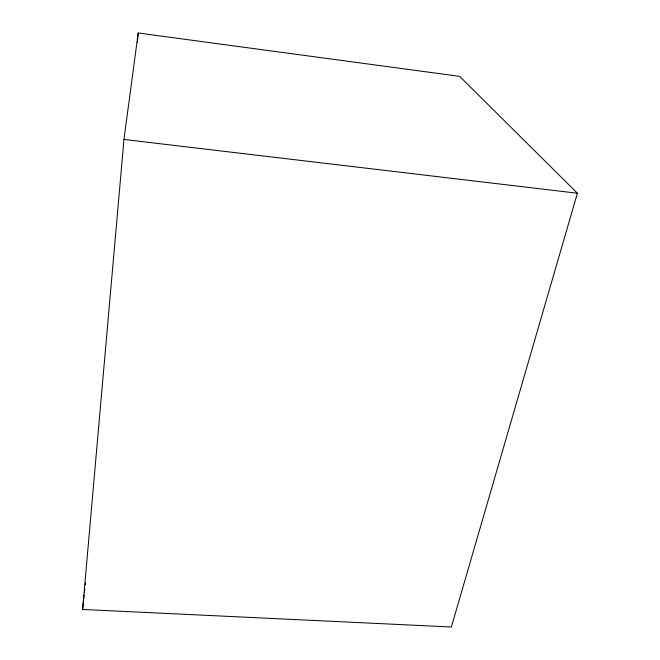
<?xml version="1.0" encoding="UTF-8"?>
<svg xmlns="http://www.w3.org/2000/svg" width="660" height="660" viewBox="0 0 660 660"><rect width="100%" height="100%" fill="white"/><g stroke="black" fill="none" stroke-linecap="round" stroke-linejoin="round"><path stroke-width="0.99" d="M82.599 609.452L123.964 139.458L138.196 33L459.657 76.354L577.401 193.223L451.374 627L82.599 609.452L83.482 601.26M137.362 42.24L138.196 33M83.704 599.214L84.142 595.114M84.472 592.045L84.802 588.976M85.239 584.875L85.462 582.83M123.964 139.458L577.401 193.223"/></g></svg>
